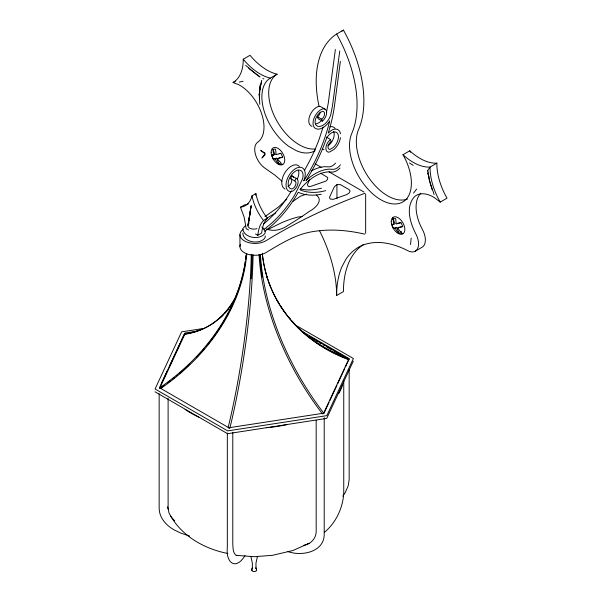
<?xml version="1.0" encoding="UTF-8"?>
<svg xmlns="http://www.w3.org/2000/svg" width="602" height="602" viewBox="0 0 602 602"><rect width="100%" height="100%" fill="white"/><g stroke="black" fill="none" stroke-linecap="round" stroke-linejoin="round"><path stroke-width="0.9" d="M159.161 393.678L159.161 508.276C159.237 517.675 166.107 525.298 173.85 529.737L181.157 533.252L189.547 535.998M168.108 398.373L168.108 507.847L168.853 512.505L171.058 516.855L174.7 520.82M227.33 433.034L227.33 547.557C225.682 562.893 235.773 570.764 245.014 555.623M232.786 432.311L232.786 543.651C233.072 547.564 232.673 552.403 235.894 555.247L237.579 555.593M250.861 556.263L252.381 563.291L252.283 568.401L252.531 567.859C248.919 572.841 259.402 572.871 255.79 567.859L256.038 568.401L255.94 563.291L257.46 556.263M184.806 333.967L184.829 333.448L185.815 333.516L184.536 334.268L184.814 333.433M242.794 233.087C243.276 242.568 260.327 245.18 265.106 237.602L265.226 235.939M272.977 149.597L273.571 155.113L271.953 155.075L274.971 154.3L272.977 149.597L274.151 149.108L275.55 149.161L276.145 154.676L280.818 153.322L281.194 153.841L282.669 157.22L277.718 158.665C277.951 161.073 284.505 164.421 279.08 163.962L277.153 162.201L275.144 159.094L273.203 158.936L271.698 154.857M401.715 232.854L399.818 231.108L397.809 228L402.761 226.555L401.293 223.169L400.909 222.657L396.244 224.012L395.649 218.496L393.091 218.91L393.67 224.441L391.789 224.192L393.302 228.271L395.236 228.429L396.726 227.571L399.141 233.29L401.715 232.854L401.022 231.221M259.725 90.849L259.5 99.21M259.898 89.051L260.327 84.551L259.289 95.349L259.214 93.731L259.778 104.281M410.519 244.6L411.174 238.114M255.466 233.975L257.776 235.307C258.589 228.768 260.32 220.716 267.446 218.3A35.789 20.664 60 0 1 255.895 193.535L252.005 195.785A35.789 20.664 60 0 1 240.454 207.216L244.126 217.044L246.233 228.64L248.536 229.972M248.739 223.839L248.987 221.995M249.228 220.159L249.469 218.3M249.83 215.569L250.078 213.733M335.374 49.469L328.21 103.461L326.434 112.506M339.754 50.997L332.47 105.922L330.694 114.967A11.995 6.923 -60 0 1 316.441 125.555A8.112 4.681 -60 0 1 315.869 118.27A8.112 4.681 -60 0 1 321.889 111.626A4.658 2.686 -60 0 1 324.553 113.387A4.658 2.686 -60 0 1 322.619 118.421L321.777 119.204L322.394 121.122L323.462 120.122A7.593 4.387 -60 0 0 326.615 111.927A7.593 4.387 -60 0 0 322.288 109.045A11.047 6.381 -60 0 0 314.086 118.082A11.047 6.381 -60 0 0 314.838 128.008A14.937 8.624 -60 0 0 328.918 122.086L329.678 120.912L328.09 127.165A119.369 68.914 -60 0 1 306.283 176.898L303.754 180.871L304.589 178.598A13.643 7.879 -60 0 0 302.099 167.74A13.643 7.879 -60 0 0 291.27 172.277A13.537 7.818 -60 0 0 287.545 178.267A13.379 7.721 -60 0 0 288.373 190.939L290.473 191.729A7.457 4.304 -60 0 0 296.846 186.567A7.457 4.304 -60 0 0 297.117 178.899L292 175.889L290.45 178.47L291.12 178.899A4.417 2.551 -60 0 1 291.202 182.91A4.417 2.551 -60 0 1 287.959 186.364M340.371 61.366L334.561 105.154A122.266 70.592 -60 0 1 330.077 126.894L328.203 133.14L330.822 130.8A12.815 7.397 -60 0 1 340.499 133.779M256.956 228.579A6.02 3.597 -1.8 0 1 250.289 228.459A6.02 3.597 -1.8 0 1 248.137 224.719L250.966 206.373M248.137 224.719L251.2 205.575L247.934 225.652M251.817 569.379L251.975 568.694M256.347 570.418L256.505 569.733M323.116 127.112L319.173 139.152A119.369 68.914 -60 0 1 304.281 170.667M297.456 178.779L298.336 176.394A10.61 6.125 -60 0 0 298.396 170.231M309.473 179.825L307.381 184.837L308.262 186.289L309.872 186.68L325.93 181.097L327.616 179.313L327.706 177.53L320.603 173.173M161.554 383.196L167.454 370.486M169.418 366.249L172.172 360.32M172.955 358.626L180.036 343.373M180.818 341.68L184.362 334.057A191.79 110.73 60 0 0 234.599 299.48M324.388 412.415L329.076 402.309M329.858 400.623L336.894 385.476M337.677 383.79L344.713 368.635M345.488 366.949L349.01 359.371L348.272 358.649L349.025 358.86M353.299 361.132L326.751 418.375L227.601 433.711L154.992 391.789M159.801 388.079L184.806 334.298M291.421 190.834L290.646 192.189A77.018 44.465 -60 0 1 265.73 222.161L263.623 223.869M263.676 229.738L269.982 224.614A77.018 44.465 -60 0 0 294.897 194.649L302.588 178.847A10.61 6.125 -60 0 0 300.654 170.404A10.61 6.125 -60 0 0 292.233 173.933L289.976 177.236A10.362 5.982 -60 0 0 289.976 188.396L291.436 188.96A4.417 2.551 -60 0 0 295.213 185.898A4.417 2.551 -60 0 0 295.371 181.352L294.709 180.924L296.259 178.343M432.371 190.307L429.437 180.893L427.691 170.434L430.046 167.085L436.856 163.15A50.064 28.904 60 0 0 445.427 195.296L447.008 198.186L440.197 202.121L434.599 197.787A34.096 19.685 60 0 0 414.582 196.613C405.244 206.855 410.052 222.469 415.598 233.418A15.938 9.203 60 0 1 417.698 248.393A15.938 9.203 60 0 1 407.787 250.688C394.566 243.863 378.816 239.724 364.248 244.615A105.297 60.794 60 0 0 346.067 259.071L341.989 266.581A105.297 60.794 60 0 0 336.638 295.507L343.441 291.579A105.297 60.794 60 0 1 363.375 244.532M342.711 496.138L345.239 492.594L348.197 485.837L349.16 479.463L349.16 369.568M413.589 193.084L416.637 189.036M340.446 164.805L339.814 165.573A10.354 5.982 -60 0 1 333.305 169.335L329.076 169.147A47.084 27.18 -60 0 0 308.916 178.004L306.034 180.532L307.72 177.876A122.379 70.652 -60 0 0 325.298 141.703L326.532 138.279A9.752 5.629 -60 0 1 337.466 133.238A9.752 5.629 -60 0 1 333.44 147.377L330.152 149.349A4.53 2.611 -60 0 1 328.022 147.099A4.53 2.611 -60 0 1 330.152 142.381L331.047 141.636L330.588 139.506L326.329 137.045M286.748 199.209L278.538 206.975L264.978 216.6M322.394 121.122L318.142 118.669L317.525 116.743L318.36 115.96A4.658 2.686 -60 0 0 320.234 112.281M267.446 218.3C263.39 222.025 262.397 227.857 261.667 233.057L257.776 235.307M330.588 139.506L329.437 140.462A7.563 4.364 -60 0 0 325.878 148.333A7.563 4.364 -60 0 0 329.437 152.095L334.027 149.446A12.815 7.397 -60 0 0 340.476 137.632M264.82 231.318L270.471 226.721A80.028 46.203 -60 0 0 296.365 195.582L298.261 192.271L300.353 193.144A93.062 53.729 -60 0 0 321.302 194.235M245.247 225.825L242.794 228.594C243.276 238.076 260.327 240.68 265.106 233.109C265.715 230.619 263.879 228.369 261.87 227.15M324.38 532.401C335.976 522.679 342.681 508.419 343.75 493.407L343.75 381.134M292.572 201.602L300.676 196.094L306.711 194.092M327.909 145.789L329.189 144.924A9.752 5.629 -60 0 0 333.606 131.417M281.977 181.194L274.896 175.144L265.49 168.537A15.938 9.203 60 0 1 255.572 154.789A15.938 9.203 60 0 1 257.671 142.238A34.096 19.685 60 0 0 261.697 113.906A34.096 19.685 60 0 0 238.67 84.671L233.072 82.534L234.652 81.466A50.064 28.904 60 0 0 243.223 59.222L250.033 55.294A50.064 28.904 60 0 0 277.116 74.196A40.974 23.659 60 0 0 277.116 121.363A44.209 25.525 60 0 0 315.598 148.927M267.356 217.864L271.103 215.644A344.479 198.886 -60 0 0 275.716 212.815M233.072 82.534L235.344 81.225M319.113 106.562A104.695 60.448 60 0 1 336.638 34.028L343.441 30.1A104.695 60.448 60 0 1 358.574 129.535A44.209 25.525 60 0 0 369.169 178.23A44.209 25.525 60 0 0 407.516 199.029M315.117 150.613A44.209 25.525 60 0 1 296.372 150.711L289.253 146.685A44.209 25.525 60 0 1 270.306 125.291A40.974 23.659 60 0 1 270.306 78.125L277.116 74.196M273.571 155.113L274.971 154.3M275.144 159.094L276.634 158.236L279.08 163.962M277.718 158.665L279.208 157.799L282.669 157.22M240.454 207.216L244.352 204.966A35.789 20.664 60 0 0 248.348 203.837M336.638 34.028A104.695 60.448 60 0 1 351.764 133.471A44.209 25.525 60 0 0 363.623 183.888A44.209 25.525 60 0 0 402.964 201.881A40.974 23.659 60 0 0 402.964 154.714L409.774 150.786A50.064 28.904 60 0 0 436.856 163.15M393.67 224.441L395.062 223.635L393.076 218.932M397.809 228L399.299 227.135L402.761 226.555M415.372 251.132L422.183 247.204A15.938 9.203 60 0 0 422.408 229.482A34.096 19.685 60 0 1 420.813 193.212M267.356 229.776L281.856 222.597A178.786 103.22 -60 0 1 297.764 217.066L302.317 216.532M336.917 184.686L334.388 186.658L329.783 196.681L329.603 198.073L330.43 199.089L333.357 199.33L346.887 194.506L349.107 193.061L350.055 191.165L349.265 189.72L340.333 184.566L336.917 184.686L336.977 198.615M322.529 413.943L323.567 413.544M364.782 193.332C330.363 206.057 296.997 221.656 265.708 240.883A15.088 8.714 0 0 1 245.089 241.267A15.088 8.714 0 0 1 243.065 229.415M307.487 543.809L309.022 543.373L292.956 550.491L272.555 555.315L254.164 556.707L236.684 555.383M303.859 545.239C310.933 544.276 316.517 537.962 316.178 530.753L316.178 420.346M239.303 82.09L243.125 81.247M279.185 153.593L280.818 153.322M273.173 158.815L276.634 158.236M397.636 223.207L400.909 222.657M393.264 228.15L396.726 227.571M202.942 328.564L181.631 331.837L155.068 388.982L227.654 430.889L326.811 415.651L353.374 358.506L296.109 325.449M196.922 331.205L184.844 333.056L159.447 387.688L228.843 427.759L323.635 413.19L349.032 358.559L302.234 331.536M229.836 428.278L228.805 428.165M287.756 551.515C301.88 556.715 325.095 551.989 324.207 533.199L324.207 417.69M364.782 234.14C348.4 230.378 331.326 228.775 314.643 231.341C296.605 233.689 280.976 243.599 265.708 252.735A15.088 8.714 0 0 1 247.49 254.119A15.088 8.714 0 0 1 240.461 244.322M227.842 553.471C204.951 549.077 182.383 536.563 170.569 515.809M262.863 78.584L263.879 78.915M266.483 228.948C273.594 232.026 281.856 229.663 287.952 225.374A344.479 198.886 -60 0 0 309.42 211.332C314.778 208.638 323.974 200.519 316.328 195.078M285.1 189.036L284.114 188.486A13.379 7.721 -60 0 1 283.294 175.807A13.537 7.818 -60 0 1 287.011 169.817A13.643 7.879 -60 0 1 299.36 166.438M325.419 109.376L321.159 106.915A7.593 4.387 -60 0 0 318.037 106.584A11.047 6.381 -60 0 0 309.827 115.629A11.047 6.381 -60 0 0 310.587 125.555A14.937 8.624 -60 0 0 311.979 126.33M317.525 116.743L321.777 119.204M315.162 163.849L321.679 167.612M329.008 171.841L364.029 192.061M290.45 178.47L294.709 180.924M308.984 336.172L344.705 356.798M308.645 336.503L310.263 337.436M311.874 338.369L313.491 339.302M315.907 340.694L317.525 341.627M319.135 342.561L320.753 343.494M323.176 344.893L324.787 345.819M326.397 346.752L332.048 350.018M333.666 350.943L339.31 354.209M340.928 355.142L345.766 357.934M409.495 162.984L413.235 165.399M258.709 76.1L260.011 76.943L248.882 68.477M292 175.889L292.865 176.446A7.457 4.304 -60 0 1 293.52 177.492M399.141 233.29L397.245 231.537L395.236 228.429M257.423 75.235L248.491 67.74M245.684 65.355L248.205 67.462M440.197 202.121L438.625 199.232A50.064 28.904 60 0 1 430.046 167.085A50.064 28.904 60 0 1 402.964 154.714M431.642 187.267L432.567 189.856M430.317 183.159L431.363 186.507M432.973 190.857L434.065 194.529M429.655 180.668L430.099 182.331M427.691 170.434L427.894 171.201M256.347 568.694L256.505 569.379M251.824 569.733L251.975 570.418M429.437 179.832L427.992 172.924L428.707 176.544L428.15 173.293M167.627 506.794L167.996 509.126M365.655 193.942L365.655 233.388M239.942 234.72L239.942 246.572M402.858 233.606A9.624 5.561 60 0 1 401.248 233.561M392.512 219.376A9.624 5.561 60 0 1 393.106 217.789M282.767 164.271A9.624 5.561 60 0 1 281.157 164.226M263.548 220.55A35.789 20.664 60 0 1 252.005 195.785M255.895 193.535A35.789 20.664 60 0 1 255.451 195.131M325.674 190.631A90.127 52.035 -60 0 1 301.685 190.465L299.901 189.713L301.993 187.177A44.066 25.442 -60 0 1 328.195 171.901L332.357 172.082A13.364 7.721 -60 0 0 339.964 168.093M321.423 188.178A90.127 52.035 -60 0 1 300.511 188.938M324.011 149.642A7.563 4.364 -60 0 1 322.258 148.423M329.873 126.819A12.815 7.397 -60 0 1 335.066 128.414M321.641 120.505A11.995 6.923 -60 0 1 316.012 123.877M335.562 163.119A10.354 5.982 -60 0 1 329.053 166.874L324.824 166.694A47.084 27.18 -60 0 0 311.505 170.908M246.015 255.654A192.309 151.666 -24.9 0 1 245.571 259.364M245.323 261.155A192.309 151.666 -24.9 0 1 159.312 388.094M246.76 253.916A192.309 151.666 -24.9 0 1 160.553 388.614M348.964 359.815A192.309 151.666 -24.9 0 1 262.276 253.344M348.483 358.777A192.309 151.666 -24.9 0 1 308.736 336.714M307.298 335.57A192.309 151.666 -24.9 0 1 299.066 328.338M294.596 323.846A192.309 151.666 -24.9 0 1 292.158 321.197M290.382 319.173A192.309 151.666 -24.9 0 1 288.651 317.111M285.882 313.604A192.309 151.666 -24.9 0 1 283.249 310.007M282.233 308.548A192.309 151.666 -24.9 0 1 280.758 306.328M279.328 304.085A192.309 151.666 -24.9 0 1 277.063 300.278M274.933 296.387A192.309 151.666 -24.9 0 1 274.128 294.814M270.102 285.95A192.309 151.666 -24.9 0 1 269.132 283.482M267.634 279.313A192.309 151.666 -24.9 0 1 266.806 276.785M265.791 273.376A192.309 151.666 -24.9 0 1 265.324 271.66M251.275 254.337A192.309 40.643 -81.2 0 1 228.158 427.533M253.081 254.616A192.309 40.643 -81.2 0 1 229.964 427.811M322.258 413.634A192.309 111.031 60 0 1 259.071 254.571M324.124 413.589A192.309 111.031 60 0 1 260.44 254.691M234.953 298.186A192.309 111.031 60 0 1 184.641 334.298M237.045 294.092A192.309 111.031 60 0 1 235.382 297.38M202.874 328.805A192.309 111.031 60 0 1 187.824 333.237M234.012 301.324A192.309 111.031 60 0 1 233.057 302.829M232.079 304.303A192.309 111.031 60 0 1 231.078 305.748M228.451 309.21A192.309 111.031 60 0 1 225.095 313.093M223.154 315.102A192.309 111.031 60 0 1 219.075 318.834M214.741 322.175A192.309 111.031 60 0 1 212.483 323.703M262.352 277.138A191.79 110.73 60 0 1 259.898 254.608M252.118 254.932A191.79 40.53 -81.2 0 1 251.207 278.861M246.21 254.676A191.79 151.26 -24.9 0 1 245.706 259.304M245.465 261.155A191.79 151.26 -24.9 0 1 243.246 273.285M243.042 274.151A191.79 151.26 -24.9 0 1 239.694 286.259M239.415 287.124A191.79 151.26 -24.9 0 1 234.961 299.134M233.501 302.535A191.79 151.26 -24.9 0 1 229.497 310.978M228.64 312.656A191.79 151.26 -24.9 0 1 210.655 340.747M209.519 342.207A191.79 151.26 -24.9 0 1 206.042 346.534M204.251 348.671A191.79 151.26 -24.9 0 1 202.422 350.785M201.188 352.185A191.79 151.26 -24.9 0 1 196.749 357.024M189.713 364.127A191.79 151.26 -24.9 0 1 183.813 369.62M183.143 370.222A191.79 151.26 -24.9 0 1 179.75 373.18M177.68 374.926A191.79 151.26 -24.9 0 1 176.288 376.077M174.181 377.793A191.79 151.26 -24.9 0 1 172.766 378.921M170.622 380.592A191.79 151.26 -24.9 0 1 167.725 382.789M164.045 385.476A191.79 151.26 -24.9 0 1 161.065 387.583M348.724 359.296A191.79 151.26 -24.9 0 1 262.352 253.999M319.353 230.446A105.297 60.794 60 0 1 336.638 295.507M341.334 31.552A104.695 60.448 60 0 1 343.441 30.1M270.306 78.125A50.064 28.904 60 0 1 243.223 59.222M409.774 150.786A40.974 23.659 60 0 1 410.639 152.336M342.643 384.558A89.593 51.727 0 0 1 338.663 393.633M287.538 424.455A89.593 51.727 0 0 1 270.05 427.36M268.191 427.54A89.593 51.727 0 0 1 266.325 427.698M198.773 417.111A89.593 51.727 0 0 1 185.017 409.345M264.857 153.089L264.82 153.623L260.719 150.47L264.857 153.089M260.357 86.568L259.56 90.767L261.704 80.638L260.357 86.568M264.872 154.195L261.945 158.025L265.015 154.804L264.872 154.195M271.141 152.253A9.624 5.561 60 0 0 281.352 164.956A9.624 5.561 60 0 0 281.352 151.343A9.624 5.561 60 0 0 271.141 152.253M391.24 221.589A9.624 5.561 60 0 0 401.451 234.291A9.624 5.561 60 0 0 401.451 220.678A9.624 5.561 60 0 0 391.24 221.589"/></g></svg>
